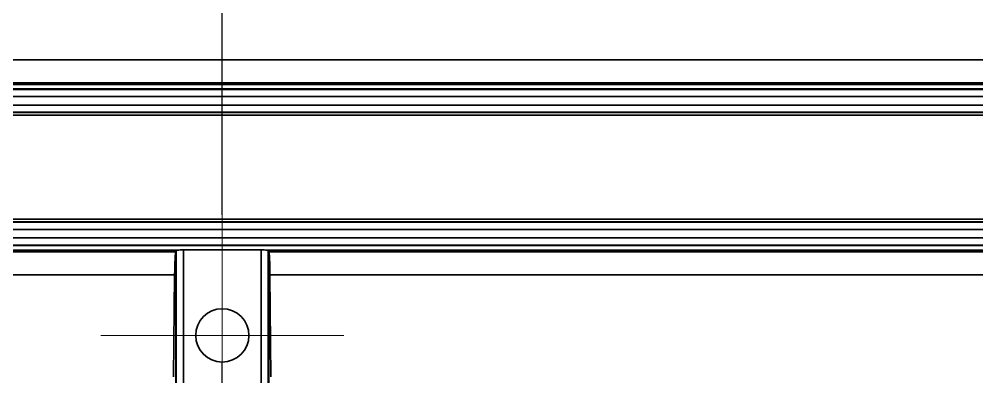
# Model space of a CAD drawing. Header units: millimetres. Extents: x -65 to 964, y 107 to 564.
# Drawn here: x 156.9 to 220, y 405.1 to 428.6 of the extents above; entities that cross this region are included whole.
import ezdxf

# ---------------------------------------------------------------- set-up
doc = ezdxf.new("R2010")
doc.units = ezdxf.units.MM
doc.linetypes.add('CENTER', pattern=[50.8, 31.75, -6.35, 6.35, -6.35])
doc.layers.add('1', color=7, linetype='Continuous', true_color=0xffffff)
doc.layers.add('10', color=7, linetype='Continuous', true_color=0xffffff)

msp = doc.modelspace()

# ---------------------------------------------------------------- linework, layer by layer
at = {"layer": '1', "color": 1, "linetype": 'CENTER', "ltscale": 1.52}
msp.add_line((170.301, 184.131), (170.301, 564.131), dxfattribs=at)
at = {"layer": '1', "color": 1, "linetype": 'CENTER', "lineweight": 18}
for p, q in [((170.301, 399.851), (170.301, 415.851)), ((170.301, 382.535), (170.301, 409.048)), ((162.301, 407.851), (178.301, 407.851))]:
    msp.add_line(p, q, dxfattribs=at)
at = {"layer": '10', "color": 7, "linetype": 'Continuous', "lineweight": 35}
for p, q in [((244.671, 425.971), (95.931, 425.971)), ((95.931, 424.461), (244.671, 424.461)), ((95.931, 424.354), (244.671, 424.354)), ((244.671, 424.058), (95.931, 424.058)), ((244.671, 424.025), (95.931, 424.025)), ((95.931, 423.557), (244.671, 423.557)), ((244.671, 422.995), (95.931, 422.995)), ((95.931, 422.518), (244.671, 422.518)), ((95.931, 422.493), (244.671, 422.493)), ((244.671, 422.319), (95.931, 422.319)), ((95.931, 415.494), (244.671, 415.494)), ((244.671, 415.32), (95.931, 415.32)), ((244.671, 415.295), (95.931, 415.295)), ((95.931, 414.818), (244.671, 414.818)), ((244.671, 414.256), (95.931, 414.256)), ((95.931, 413.788), (244.671, 413.788)), ((95.931, 413.755), (244.671, 413.755)), ((167.362, 413.459), (95.931, 413.459)), ((95.931, 413.351), (167.233, 413.351)), ((167.245, 413.416), (167.245, 404.451)), ((167.27, 404.451), (167.27, 413.44)), ((172.855, 413.471), (167.747, 413.471)), ((167.747, 404.451), (167.747, 413.471)), ((172.855, 413.471), (172.855, 404.451)), ((244.671, 413.459), (173.239, 413.459)), ((173.331, 413.44), (173.331, 404.451)), ((173.356, 404.451), (173.356, 413.416)), ((173.368, 413.351), (244.671, 413.351)), ((95.931, 411.842), (167.164, 411.842)), ((167.164, 411.842), (167.095, 405.127)), ((173.437, 411.842), (244.671, 411.842)), ((173.506, 405.127), (173.437, 411.842))]:
    msp.add_line(p, q, dxfattribs=at)
msp.add_circle((170.301, 407.851), 1.75, dxfattribs=at)
for centre, major_axis, ratio, start_param, end_param in [((167.268, 411.454), (0, 2.01), 0.052408, 0.219214, 1.376597), ((167.747, 413.436), (-0.502, 0), 0.069927, 4.712389, 5.584566), ((172.855, 413.436), (-0.503, 0), 0.069927, 3.840212, 4.712389), ((173.334, 411.454), (0, 2.01), 0.052408, 4.906589, 6.063971)]:
    msp.add_ellipse(centre, major_axis=major_axis, ratio=ratio, start_param=start_param, end_param=end_param, dxfattribs=at)
for points, knots in [([(167.245, 413.416), (167.246, 413.422), (167.253, 413.432), (167.269, 413.441), (167.284, 413.446), (167.289, 413.448), (167.301, 413.45), (167.308, 413.452), (167.328, 413.455), (167.344, 413.457), (167.362, 413.459)], [0, 0, 0, 0, 0.25, 0.5, 0.5, 0.625, 0.625, 0.75, 0.75, 1, 1, 1, 1]), ([(173.239, 413.459), (173.257, 413.457), (173.273, 413.455), (173.3, 413.451), (173.312, 413.448), (173.332, 413.441), (173.34, 413.436), (173.351, 413.427), (173.355, 413.422), (173.356, 413.416)], [0, 0, 0, 0, 0.25, 0.25, 0.5, 0.5, 0.75, 0.75, 1, 1, 1, 1])]:
    msp.add_open_spline(points, degree=3, knots=knots, dxfattribs=at)

doc.saveas('drawing.dxf')
